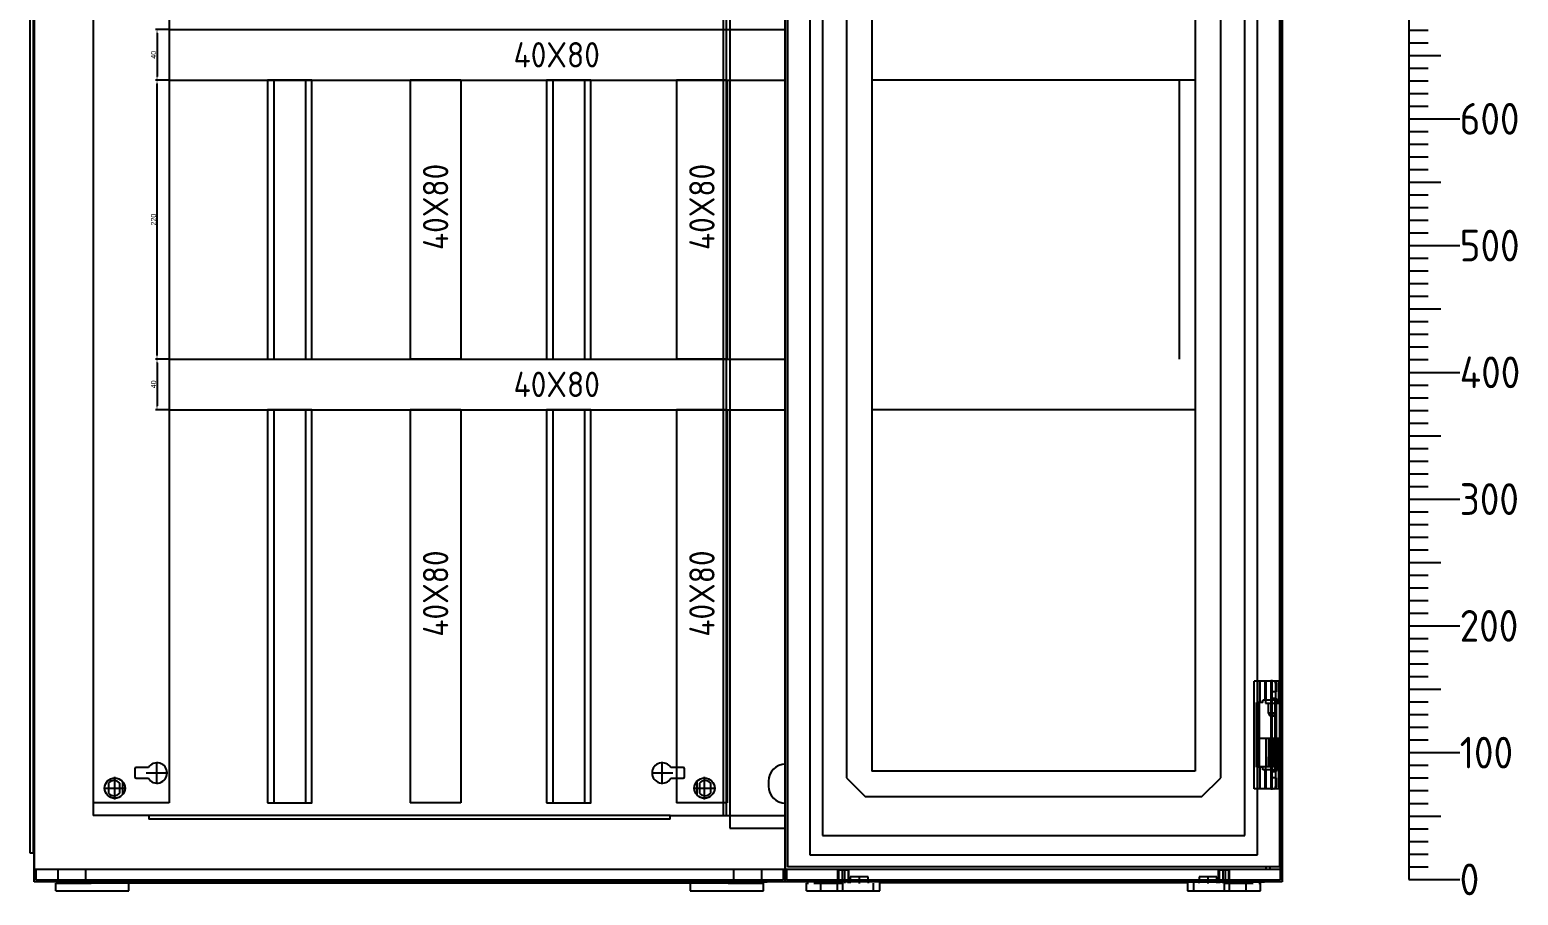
# Model space of a CAD drawing. Header units: millimetres. Extents: x 0 to 69574, y -5 to 41746.
# Drawn here: x 39014 to 40188, y 14756 to 15439 of the extents above; entities that cross this region are included whole.
import ezdxf
from ezdxf.enums import TextEntityAlignment as Align

# ---------------------------------------------------------------- set-up
doc = ezdxf.new("R2010")
doc.units = ezdxf.units.MM
doc.set_wipeout_variables(frame=1)
doc.layers.add('! NO PLOT !', color=7, linetype='Continuous', true_color=0xff75dd, plot=False)
doc.layers.add('000-PI-Oprema', color=30, linetype='Continuous', lineweight=5)
for name, color, linetype in [('000-PI-ORMAR', 2, 'Continuous'), ('002-PI-Kabelska kanalica', 150, 'Continuous'), ('004-PI-DIN Šina', 3, 'Continuous')]:
    doc.layers.add(name, color=color, linetype=linetype)
doc.styles.add('PI0', font='isocpeur.ttf', dxfattribs={"width": 0.9})
doc.styles.get("Standard").update_dxf_attribs({"font": 'arial.ttf'})
doc.dimstyles.new('ISO-25', dxfattribs={"dimtxt": 4, "dimasz": 3, "dimexe": 1.25, "dimexo": 0.625, "dimtad": 1, "dimtxsty": 'Standard', "dimcen": 3, "dimadec": 0, "dimazin": 0, "dimtfac": 1, "dimtmove": 0, "dimatfit": 3, "dimfxl": 1, "dimarcsym": 0})

# ---------------------------------------------------------------- blocks, each defined once
blk = doc.blocks.new('8606.000_montažna')
at = {"layer": '! NO PLOT !'}
for p, q in [((51182.4, 38449.4), (51182.4, 36559.4)), ((50716.2, 36596.1), (50716.2, 36589.7)), ((50726.9, 36597.1), (50717.2, 36597.1)), ((50733.7, 36584.5), (50733.7, 36601.3)), ((51132.1, 36584.5), (51132.1, 36601.3)), ((51148.6, 36597.1), (51138.9, 36597.1)), ((51149.6, 36589.7), (51149.6, 36596.1)), ((50695.4, 36584.9), (50695.4, 36576.9)), ((50700.4, 36572.5), (50700.4, 36589.3)), ((50704.4, 36576.9), (50704.4, 36584.9)), ((50706.4, 36586.2), (50706.4, 36575.6)), ((50717.2, 36588.7), (50726.9, 36588.7)), ((50725.3, 36592.9), (50742.1, 36592.9)), ((51123.7, 36592.9), (51140.5, 36592.9)), ((51138.9, 36588.7), (51148.6, 36588.7)), ((51159.4, 36586.2), (51159.4, 36575.6)), ((51161.4, 36584.9), (51161.4, 36576.9)), ((51165.4, 36572.5), (51165.4, 36589.3)), ((51170.4, 36576.9), (51170.4, 36584.9)), ((50692, 36580.9), (50708.8, 36580.9)), ((51157, 36580.9), (51173.8, 36580.9))]:
    blk.add_line(p, q, dxfattribs=at)
for centre in [(50700.4, 36580.9), (51165.4, 36580.9)]:
    blk.add_circle(centre, 8, dxfattribs=at)
for centre, radius, start, end in [((50717.2, 36596.1), 1, 90, 180), ((50733.7, 36592.9), 8, 211.6682, 148.3318), ((51132.1, 36592.9), 8, 31.6682, 328.3318), ((51148.6, 36596.1), 1, 0, 90), ((50699.9, 36580.9), 6, 41.4096, 138.5904), ((50717.2, 36589.7), 1, 180, 270), ((51148.6, 36589.7), 1, 270, 0), ((51165.9, 36580.9), 6, 41.4096, 138.5904), ((50699.9, 36580.9), 6, 221.4096, 318.5904), ((51165.9, 36580.9), 6, 221.4096, 318.5904)]:
    blk.add_arc(centre, radius, start, end, dxfattribs=at)
at = {"layer": '000-PI-ORMAR'}
for p, q in [((50683.4, 38449.4), (50683.4, 36559.4)), ((50727.4, 36559.4), (50683.4, 36559.4)), ((51138.4, 36559.4), (50727.4, 36559.4)), ((50727.4, 36559.4), (50727.4, 36556.4)), ((51138.4, 36559.4), (51182.4, 36559.4)), ((51138.4, 36556.4), (51138.4, 36559.4)), ((51138.4, 36556.4), (50727.4, 36556.4))]:
    blk.add_line(p, q, dxfattribs=at)
blk = doc.blocks.new('*D1439')
at = {"layer": '! NO PLOT !', "color": 0, "lineweight": -2, "ltscale": 0.25, "transparency": 16777216}
for p, q in [((39123.5, 15439.4), (39113.3, 15439.4)), ((39114.5, 15436.4), (39114.5, 15402.4)), ((39123.5, 15399.4), (39113.3, 15399.4))]:
    blk.add_line(p, q, dxfattribs=at)
at = {"layer": '! NO PLOT !', "color": 0, "ltscale": 0.25, "transparency": 16777216}
for points in [[(39114, 15436.4), (39115, 15436.4), (39114.5, 15439.4)], [(39114, 15402.4), (39115, 15402.4), (39114.5, 15399.4)]]:
    blk.add_solid(points, dxfattribs=at)
at = {"layer": 'Defpoints', "color": 0, "ltscale": 0.25, "transparency": 16777216}
for p in [(39124.2, 15439.4), (39114.5, 15399.4), (39124.2, 15399.4)]:
    blk.add_point(p, dxfattribs=at)
at = {"layer": '! NO PLOT !', "color": 0, "ltscale": 0.25, "transparency": 16777216, "insert": (39111.8, 15419.4), "char_height": 4, "attachment_point": 5, "rotation": 90}
blk.add_mtext('40', dxfattribs=at)
blk = doc.blocks.new('*U1086')
at = {"layer": '002-PI-Kabelska kanalica'}
for p, q in [((-20, 470), (20, 470)), ((-20, -100), (-20, 470)), ((20, -100), (20, 470)), ((-20, -100), (20, -100))]:
    blk.add_line(p, q, dxfattribs=at)
blk = doc.blocks.new('*D1440')
at = {"layer": '! NO PLOT !', "color": 0, "lineweight": -2, "ltscale": 0.25, "transparency": 16777216}
for p, q in [((39123.5, 15399.4), (39113.3, 15399.4)), ((39114.5, 15182.4), (39114.5, 15396.4)), ((39123.5, 15179.4), (39113.3, 15179.4))]:
    blk.add_line(p, q, dxfattribs=at)
at = {"layer": '! NO PLOT !', "color": 0, "ltscale": 0.25, "transparency": 16777216}
for points in [[(39114, 15396.4), (39115, 15396.4), (39114.5, 15399.4)], [(39114, 15182.4), (39115, 15182.4), (39114.5, 15179.4)]]:
    blk.add_solid(points, dxfattribs=at)
at = {"layer": 'Defpoints', "color": 0, "ltscale": 0.25, "transparency": 16777216}
for p in [(39114.5, 15399.4), (39124.2, 15399.4), (39124.2, 15179.4)]:
    blk.add_point(p, dxfattribs=at)
at = {"layer": '! NO PLOT !', "color": 0, "ltscale": 0.25, "transparency": 16777216, "insert": (39111.8, 15289.4), "char_height": 4, "attachment_point": 5, "rotation": 90}
blk.add_mtext('220', dxfattribs=at)
blk = doc.blocks.new('*D1449')
at = {"layer": '! NO PLOT !', "color": 0, "lineweight": -2, "ltscale": 0.25, "transparency": 16777216}
for p, q in [((39123.5, 15179.4), (39113.3, 15179.4)), ((39114.5, 15176.4), (39114.5, 15142.4)), ((39123.5, 15139.4), (39113.3, 15139.4))]:
    blk.add_line(p, q, dxfattribs=at)
at = {"layer": '! NO PLOT !', "color": 0, "ltscale": 0.25, "transparency": 16777216}
for points in [[(39114, 15176.4), (39115, 15176.4), (39114.5, 15179.4)], [(39114, 15142.4), (39115, 15142.4), (39114.5, 15139.4)]]:
    blk.add_solid(points, dxfattribs=at)
at = {"layer": 'Defpoints', "color": 0, "ltscale": 0.25, "transparency": 16777216}
for p in [(39124.2, 15179.4), (39114.5, 15139.4), (39124.2, 15139.4)]:
    blk.add_point(p, dxfattribs=at)
at = {"layer": '! NO PLOT !', "color": 0, "ltscale": 0.25, "transparency": 16777216, "insert": (39111.8, 15159.4), "char_height": 4, "attachment_point": 5, "rotation": 90}
blk.add_mtext('40', dxfattribs=at)
blk = doc.blocks.new('*U1095')
at = {"layer": '002-PI-Kabelska kanalica'}
for p, q in [((-20, 1510), (40, 1510)), ((-20, -100), (-20, 1510)), ((40, -100), (40, 1510)), ((-20, -100), (40, -100))]:
    blk.add_line(p, q, dxfattribs=at)
blk = doc.blocks.new('*U581')
at = {"layer": '004-PI-DIN Šina'}
blk.add_lwpolyline([(220, -17.5), (220, 17.5), (0, 17.5), (0, -17.5)], close=True, dxfattribs=at)
for points in [[(0, 12.5), (220, 12.5)], [(0, -12.5), (220, -12.5)]]:
    blk.add_lwpolyline(points, dxfattribs=at)
blk = doc.blocks.new('*U580')
at = {"layer": '002-PI-Kabelska kanalica'}
for p, q in [((-20, 120), (20, 120)), ((-20, -100), (-20, 120)), ((20, -100), (20, 120)), ((-20, -100), (20, -100))]:
    blk.add_line(p, q, dxfattribs=at)
blk = doc.blocks.new('spojnica')
at = {"layer": '! NO PLOT !', "transparency": 33554687}
for p, q in [((44763.5, 28809.4), (44763.5, 26919.4)), ((44768.5, 28811.5), (44768.5, 26919.4)), ((44856.5, 28811.5), (44856.5, 26919.4)), ((44861.5, 28809.4), (44861.5, 26919.4)), ((44799.1, 26946.4), (44799.1, 26942.4)), ((44825.9, 26946.4), (44825.9, 26942.4))]:
    blk.add_line(p, q, dxfattribs=at)
for centre, start, end in [((44812.5, 26946.4), 0, 180), ((44812.5, 26942.4), 180, 0)]:
    blk.add_arc(centre, 13.4, start, end, dxfattribs=at)
at = {"layer": '000-PI-ORMAR', "transparency": 33554687}
for p, q in [((44763.5, 26919.4), (44861.5, 26919.4)), ((44768.5, 26919.4), (44768.5, 26909.4)), ((44856.5, 26919.4), (44856.5, 26909.4)), ((44768.5, 26909.4), (44856.5, 26909.4))]:
    blk.add_line(p, q, dxfattribs=at)
at = {"layer": '000-PI-ORMAR', "ltscale": 0.25, "transparency": 33554687}
blk.add_line((44862, 26919.4), (44862, 26919.4), dxfattribs=at)
blk = doc.blocks.new('*U493')
at = {"layer": '004-PI-DIN Šina'}
blk.add_lwpolyline([(310, -17.5), (310, 17.5), (0, 17.5), (0, -17.5)], close=True, dxfattribs=at)
for points in [[(0, 12.5), (310, 12.5)], [(0, -12.5), (310, -12.5)]]:
    blk.add_lwpolyline(points, dxfattribs=at)
blk = doc.blocks.new('*U1411')
at = {"layer": '002-PI-Kabelska kanalica'}
for p, q in [((-20, 210), (20, 210)), ((-20, -100), (-20, 210)), ((20, -100), (20, 210)), ((-20, -100), (20, -100))]:
    blk.add_line(p, q, dxfattribs=at)
blk = doc.blocks.new('skala_2300')
for p, q in [((0, 1400), (0, 540)), ((0, 670), (15, 670)), ((0, 660), (15, 660)), ((0, 650), (25, 650)), ((0, 640), (15, 640)), ((0, 630), (15, 630)), ((0, 620), (15, 620)), ((0, 610), (15, 610)), ((0, 600), (40, 600)), ((0, 600), (40, 600)), ((0, 600), (40, 600)), ((0, 600), (40, 600)), ((0, 600), (40, 600)), ((0, 600), (40, 600)), ((0, 590), (15, 590)), ((0, 580), (15, 580)), ((0, 570), (15, 570)), ((0, 560), (15, 560)), ((0, 550), (25, 550)), ((0, 540), (0, 0)), ((0, 540), (15, 540)), ((0, 530), (15, 530)), ((0, 520), (15, 520)), ((0, 510), (15, 510)), ((0, 500), (40, 500)), ((0, 490), (15, 490)), ((0, 480), (15, 480)), ((0, 470), (15, 470)), ((0, 460), (15, 460)), ((0, 450), (25, 450)), ((0, 440), (15, 440)), ((0, 430), (15, 430)), ((0, 420), (15, 420)), ((0, 410), (15, 410)), ((0, 400), (40, 400)), ((0, 400), (40, 400)), ((0, 400), (40, 400)), ((0, 400), (40, 400)), ((0, 400), (40, 400)), ((0, 400), (40, 400)), ((0, 400), (40, 400)), ((0, 390), (15, 390)), ((0, 380), (15, 380)), ((0, 370), (15, 370)), ((0, 360), (15, 360)), ((0, 350), (25, 350)), ((0, 340), (15, 340)), ((0, 330), (15, 330)), ((0, 320), (15, 320)), ((0, 310), (15, 310)), ((0, 300), (40, 300)), ((0, 290), (15, 290)), ((0, 280), (15, 280)), ((0, 270), (15, 270)), ((0, 260), (15, 260)), ((0, 250), (25, 250)), ((0, 240), (15, 240)), ((0, 230), (15, 230)), ((0, 220), (15, 220)), ((0, 210), (15, 210)), ((0, 200), (40, 200)), ((0, 200), (40, 200)), ((0, 200), (40, 200)), ((0, 200), (40, 200)), ((0, 200), (40, 200)), ((0, 200), (40, 200)), ((0, 200), (40, 200)), ((0, 200), (40, 200)), ((0, 190), (15, 190)), ((0, 180), (15, 180)), ((0, 170), (15, 170)), ((0, 160), (15, 160)), ((0, 150), (25, 150)), ((0, 140), (15, 140)), ((0, 130), (15, 130)), ((0, 120), (15, 120)), ((0, 110), (15, 110)), ((0, 100), (40, 100)), ((0, 90), (15, 90)), ((0, 80), (15, 80)), ((0, 70), (15, 70)), ((0, 60), (15, 60)), ((0, 50), (25, 50)), ((0, 40), (15, 40)), ((0, 30), (15, 30)), ((0, 20), (15, 20)), ((0, 10), (15, 10)), ((0, 0), (40, 0))]:
    blk.add_line(p, q)
at = {"style": 'PI0', "width": 0.9}
for s, p in [('600', (40, 600)), ('500', (40, 500)), ('400', (40, 400)), ('300', (40, 300)), ('200', (40, 200)), ('100', (40, 100)), ('0', (40, 0))]:
    blk.add_text(s, height=25, dxfattribs=at).set_placement(p, align=Align.MIDDLE_LEFT)

msp = doc.modelspace()

# ---------------------------------------------------------------- linework, layer by layer
at = {"layer": '! NO PLOT !', "ltscale": 0.25}
for p, q in [((39124.172, 15399.404), (39124.172, 15179.404)), ((39124.172, 15139.404), (39124.172, 14919.404))]:
    msp.add_line(p, q, dxfattribs=at)
at = {"layer": '! NO PLOT !'}
for p, q in [((39081.172, 14831.979), (39081.172, 14849.829)), ((39546.172, 14831.979), (39546.172, 14849.829)), ((39072.247, 14840.904), (39090.097, 14840.904)), ((39537.247, 14840.904), (39555.097, 14840.904))]:
    msp.add_line(p, q, dxfattribs=at)
at = {"layer": '000-PI-ORMAR'}
for p, q in [((39017.684, 16761.404), (39017.684, 14776.904)), ((39014.172, 16740.904), (39014.172, 14789.904)), ((39016.89, 16740.904), (39016.89, 14789.904)), ((39017.672, 14789.904), (39017.672, 16740.766)), ((39014.172, 14789.904), (39017.684, 14789.904)), ((39017.672, 14766.904), (39017.672, 14789.904)), ((39019.172, 14768.404), (39019.172, 14776.904)), ((39036.172, 14776.904), (39036.172, 14765.904)), ((39058.172, 14776.904), (39058.172, 14765.904)), ((39569.172, 14776.904), (39569.172, 14765.904)), ((39591.172, 14776.904), (39591.172, 14765.904)), ((39036.172, 14766.904), (39017.672, 14766.904)), ((39036.172, 14768.404), (39019.172, 14768.404)), ((39092.905, 14766.904), (39031.633, 14766.904)), ((39033.848, 14767.904), (39033.848, 14766.904)), ((39088.107, 14767.904), (39033.848, 14767.904)), ((39034.71, 14765.904), (39036.172, 14765.904)), ((39034.71, 14759.904), (39034.71, 14765.904)), ((39591.172, 14768.404), (39036.172, 14768.404)), ((39591.172, 14766.904), (39036.172, 14766.904)), ((39036.172, 14765.904), (39040.429, 14765.904)), ((39040.429, 14765.904), (39062.541, 14765.904)), ((39564.802, 14765.904), (39062.541, 14765.904)), ((39088.107, 14767.904), (39088.107, 14766.904)), ((39092.361, 14759.904), (39092.361, 14765.904)), ((39534.361, 14766.904), (39092.905, 14766.904)), ((39534.361, 14766.904), (39595.633, 14766.904)), ((39534.982, 14765.904), (39534.982, 14759.904)), ((39539.159, 14767.904), (39559.855, 14767.904)), ((39539.159, 14767.904), (39539.159, 14766.904)), ((39559.855, 14767.904), (39576, 14767.904)), ((39564.802, 14765.904), (39586.914, 14765.904)), ((39593.418, 14767.904), (39576, 14767.904)), ((39586.914, 14765.904), (39591.172, 14765.904)), ((39608.172, 14768.404), (39591.172, 14768.404)), ((39609.672, 14766.904), (39591.172, 14766.904)), ((39591.172, 14765.904), (39592.633, 14765.904)), ((39592.633, 14759.904), (39592.633, 14765.904)), ((39593.418, 14766.904), (39593.418, 14767.904)), ((39628.172, 14766.904), (39609.672, 14766.904)), ((39628.172, 14768.404), (39611.172, 14768.404)), ((39684.944, 14766.904), (39623.672, 14766.904)), ((39625.886, 14767.904), (39625.886, 14766.904)), ((39680.145, 14767.904), (39625.886, 14767.904)), ((39626.71, 14765.904), (39628.172, 14765.904)), ((39626.71, 14759.904), (39626.71, 14765.904)), ((39983.172, 14768.404), (39628.172, 14768.404)), ((39983.172, 14766.904), (39628.172, 14766.904)), ((39632.429, 14765.904), (39654.541, 14765.904)), ((39637.98, 14759.904), (39637.98, 14765.904)), ((39651.105, 14759.904), (39651.105, 14765.904)), ((39655.215, 14759.904), (39655.215, 14765.904)), ((39661.121, 14770.904), (39660.903, 14765.904)), ((39675.185, 14770.904), (39661.121, 14770.904)), ((39675.403, 14765.904), (39675.185, 14770.904)), ((39679.398, 14759.904), (39679.398, 14765.904)), ((39680.145, 14767.904), (39680.145, 14766.904)), ((39683.672, 14766.404), (39927.672, 14766.404)), ((39684.361, 14759.904), (39684.361, 14765.904)), ((39926.399, 14766.904), (39684.944, 14766.904)), ((39926.399, 14766.904), (39987.672, 14766.904)), ((39926.982, 14765.904), (39926.982, 14759.904)), ((39931.198, 14767.904), (39951.894, 14767.904)), ((39931.198, 14767.904), (39931.198, 14766.904)), ((39931.945, 14759.904), (39931.945, 14765.904)), ((39936.159, 14770.904), (39935.94, 14765.904)), ((39950.222, 14770.904), (39936.159, 14770.904)), ((39950.44, 14765.904), (39950.222, 14770.904)), ((39951.894, 14767.904), (39968.038, 14767.904)), ((39956.128, 14759.904), (39956.128, 14765.904)), ((39956.802, 14765.904), (39978.914, 14765.904)), ((39960.238, 14759.904), (39960.238, 14765.904)), ((39985.457, 14767.904), (39968.038, 14767.904)), ((39973.364, 14759.904), (39973.364, 14765.904)), ((40000.172, 14768.404), (39983.172, 14768.404)), ((40001.672, 14766.904), (39983.172, 14766.904)), ((39983.172, 14765.904), (39984.633, 14765.904)), ((39984.633, 14759.904), (39984.633, 14765.904)), ((39985.457, 14766.904), (39985.457, 14767.904)), ((39034.71, 14759.904), (39092.361, 14759.904)), ((39534.982, 14759.904), (39592.633, 14759.904)), ((39626.71, 14759.904), (39684.361, 14759.904)), ((39926.982, 14759.904), (39984.633, 14759.904))]:
    msp.add_line(p, q, dxfattribs=at)
at = {"layer": '000-PI-ORMAR', "transparency": 33554508}
msp.add_line((39560.684, 14819.404), (39658.684, 14819.404), dxfattribs=at)

# ---------------------------------------------------------------- block references
msp.add_blockref('skala_2300', (40101.672, 14768.904))
for name, p, rotation in [('*U1095', (39104.172, 16339.404), 180), ('*U1086', (39224.172, 15419.404), 270), ('*U581', (39219.172, 15399.404), 270), ('*U580', (39334.172, 15299.404), 180), ('*U581', (39439.172, 15399.404), 270), ('*U580', (39544.172, 15299.404), 180), ('*U1086', (39224.172, 15159.404), 270), ('*U493', (39219.172, 15139.404), 270), ('*U1411', (39334.172, 15039.404), 180), ('*U493', (39439.172, 15139.404), 270), ('*U1411', (39544.172, 15039.404), 180)]:
    msp.add_blockref(name, p, dxfattribs=dict(rotation=rotation))
at = {"layer": '000-PI-Oprema'}
for name, p in [('8606.000_montažna', (-11619.223, -21740.014)), ('spojnica', (-5202.464, -12100))]:
    msp.add_blockref(name, p, dxfattribs=at)

# ---------------------------------------------------------------- texts
at = {"char_height": 20, "width": 16.78721, "attachment_point": 5, "style": 'PI0'}
for insert in [(39429.672, 15419.404), (39429.672, 15159.404)]:
    msp.add_mtext('{\\fISOCPEUR|b0|i0|c238|p34;40}X{\\fISOCPEUR|b0|i0|c238|p34;8}0', dxfattribs=dict(at, insert=insert))
at = {"char_height": 20, "width": 16.78721, "attachment_point": 5, "rotation": 90, "style": 'PI0'}
for insert in [(39334.172, 15299.404), (39544.172, 15299.404), (39334.172, 14994.404), (39544.172, 14994.404)]:
    msp.add_mtext('{\\fISOCPEUR|b0|i0|c238|p34;4}0X{\\fISOCPEUR|b0|i0|c238|p34;8}0', dxfattribs=dict(at, insert=insert))

# ---------------------------------------------------------------- dimensions: what is measured, and where the dimension line sits
at = {"layer": '! NO PLOT !', "ltscale": 0.25}
for base, p1, p2, picture, middle in [((39114.509, 15399.404), (39124.172, 15439.404), (39124.172, 15399.404), '*D1439', (39111.842, 15419.404)), ((39114.509, 15399.404), (39124.172, 15179.404), (39124.172, 15399.404), '*D1440', (39111.842, 15289.404)), ((39114.509, 15139.404), (39124.172, 15179.404), (39124.172, 15139.404), '*D1449', (39111.842, 15159.404))]:
    dim = msp.add_linear_dim(base=base, p1=p1, p2=p2, angle=90, dimstyle='ISO-25', dxfattribs=at)
    dim.commit()
    dim.dimension.update_dxf_attribs({"geometry": picture, "text_midpoint": middle})

# ---------------------------------------------------------------- next in the draw order: wipeouts: each hides what was drawn before it
msp.add_wipeout([(39609.672, 16761.404), (40000.16, 16761.404), (39999.672, 14778.904), (39609.66, 14776.904)]).dxf.layer = '000-PI-ORMAR'

# ---------------------------------------------------------------- next in the draw order: linework, layer by layer
at = {"layer": '! NO PLOT !'}
for p, q in [((39609.684, 16761.404), (39609.684, 14776.904)), ((39609.684, 14776.904), (39609.684, 16761.404)), ((39629.184, 16749.904), (39629.184, 14788.404)), ((39982.184, 14788.404), (39982.184, 16749.904)), ((39609.672, 14789.904), (39609.672, 16740.766)), ((39639.184, 16734.904), (39639.184, 14803.404)), ((39972.184, 14803.404), (39972.184, 16734.904)), ((39658.184, 16689.154), (39658.184, 14849.154)), ((39953.184, 14849.154), (39953.184, 16689.154)), ((39678.184, 16684.154), (39678.184, 14854.154)), ((39933.184, 16684.154), (39933.184, 14854.154)), ((39658.184, 14849.154), (39673.184, 14834.154)), ((39933.184, 14854.154), (39678.184, 14854.154)), ((39938.184, 14834.154), (39953.184, 14849.154)), ((39938.184, 14834.154), (39673.184, 14834.154)), ((39639.184, 14803.404), (39972.184, 14803.404)), ((39629.184, 14788.404), (39982.184, 14788.404))]:
    msp.add_line(p, q, dxfattribs=at)
at = {"layer": '! NO PLOT !', "ltscale": 0.25}
for p, q in [((39933.184, 15399.404), (39678.184, 15399.404)), ((39920.511, 15399.404), (39920.511, 15179.404)), ((39933.184, 15139.404), (39678.184, 15139.404))]:
    msp.add_line(p, q, dxfattribs=at)
at = {"layer": '000-PI-ORMAR'}
for p, q in [((39609.684, 16761.404), (39609.684, 14776.904)), ((40000.172, 16761.404), (40000.172, 14776.904)), ((40001.672, 16761.404), (40001.672, 14776.904)), ((40001.684, 14776.904), (40001.684, 16761.404)), ((40001.684, 14776.904), (40001.684, 16761.404)), ((39611.684, 16759.404), (39611.684, 14778.904)), ((39999.684, 16759.404), (39999.684, 14778.904)), ((39979.684, 14840.404), (39979.684, 14925.404)), ((39999.127, 14925.404), (39979.684, 14925.404)), ((39982.167, 14908.404), (39982.167, 14925.404)), ((39982.372, 14840.404), (39982.372, 14925.404)), ((39984.265, 14908.404), (39984.265, 14925.404)), ((39988.027, 14925.404), (39988.027, 14910.404)), ((39988.94, 14910.404), (39988.94, 14925.404)), ((39993.048, 14840.404), (39993.048, 14925.404)), ((39993.577, 14896.554), (39993.577, 14926.254)), ((39993.577, 14910.404), (39993.577, 14925.404)), ((39993.795, 14840.404), (39993.795, 14925.404)), ((39996.555, 14923.404), (39997.202, 14923.404)), ((39996.555, 14842.404), (39996.555, 14923.404)), ((39997.202, 14916.904), (39997.202, 14923.404)), ((39999.127, 14910.404), (39999.127, 14925.404)), ((39981.439, 14857.404), (39981.439, 14908.404)), ((39986.363, 14908.404), (39981.439, 14908.404)), ((39983.901, 14857.404), (39983.901, 14908.404)), ((39999.127, 14910.404), (39986.363, 14910.404)), ((39986.363, 14908.404), (39986.363, 14910.404)), ((39988.477, 14910.404), (39988.477, 14907.904)), ((39988.477, 14907.904), (39998.677, 14907.904)), ((39990.627, 14907.904), (39990.627, 14900.415)), ((39997.202, 14916.904), (39993.048, 14916.904)), ((39993.048, 14911.904), (39997.283, 14911.904)), ((39996.13, 14853.904), (39996.13, 14911.904)), ((39996.527, 14900.415), (39996.527, 14907.904)), ((39996.559, 14848.904), (39996.559, 14916.904)), ((39996.849, 14853.904), (39996.849, 14911.904)), ((39997.283, 14853.904), (39997.283, 14911.904)), ((39998.677, 14907.904), (39998.677, 14910.404)), ((39990.627, 14900.415), (39996.527, 14900.415)), ((39990.627, 14900.415), (39992.077, 14897.904)), ((39992.077, 14897.904), (39995.077, 14897.904)), ((39995.077, 14897.904), (39996.527, 14900.415)), ((39982.884, 14880.404), (39982.884, 14857.904)), ((39982.884, 14880.404), (39999.684, 14880.404)), ((39988.834, 14880.404), (39988.834, 14857.904)), ((39990.834, 14880.404), (39990.834, 14857.904)), ((39992.505, 14880.404), (39992.505, 14857.904)), ((39992.862, 14880.404), (39992.862, 14857.904)), ((39995.005, 14880.404), (39995.005, 14857.904)), ((39995.362, 14880.404), (39995.362, 14857.904)), ((39995.723, 14880.404), (39995.723, 14857.904)), ((39996.847, 14880.404), (39996.847, 14857.904)), ((39997.602, 14880.404), (39997.602, 14857.904)), ((39997.723, 14857.904), (39997.723, 14880.404)), ((39998.726, 14880.404), (39998.726, 14857.904)), ((39999.482, 14880.404), (39999.482, 14857.904)), ((39992.077, 14867.904), (39990.627, 14865.392)), ((39990.627, 14865.392), (39990.627, 14857.904)), ((39990.627, 14865.392), (39996.527, 14865.392)), ((39992.077, 14867.904), (39995.077, 14867.904)), ((39993.577, 14839.554), (39993.577, 14869.254)), ((39996.527, 14865.392), (39995.077, 14867.904)), ((39996.527, 14857.904), (39996.527, 14865.392)), ((39986.363, 14857.404), (39981.439, 14857.404)), ((39982.167, 14840.404), (39982.167, 14857.404)), ((39982.884, 14857.904), (39999.684, 14857.904)), ((39984.265, 14840.404), (39984.265, 14857.404)), ((39986.363, 14855.404), (39986.363, 14857.404)), ((39999.127, 14855.404), (39986.363, 14855.404)), ((39988.027, 14855.404), (39988.027, 14840.404)), ((39988.477, 14857.904), (39988.477, 14855.404)), ((39988.94, 14840.404), (39988.94, 14855.404)), ((39993.048, 14853.904), (39997.283, 14853.904)), ((39997.202, 14848.904), (39993.048, 14848.904)), ((39993.577, 14840.404), (39993.577, 14855.404)), ((39997.202, 14842.404), (39997.202, 14848.904)), ((39998.677, 14855.404), (39998.677, 14857.904)), ((39999.127, 14840.404), (39999.127, 14855.404)), ((39999.127, 14840.404), (39979.684, 14840.404)), ((39996.555, 14842.404), (39997.202, 14842.404)), ((39609.672, 14766.904), (39609.672, 14789.904)), ((39017.684, 14776.904), (39609.684, 14776.904)), ((39608.172, 14776.904), (39608.172, 14768.404)), ((39609.672, 14776.904), (39609.672, 14766.904)), ((39609.684, 14776.904), (40001.684, 14776.904)), ((39609.684, 14776.904), (40001.684, 14776.904)), ((39611.172, 14768.404), (39611.172, 14776.904)), ((39999.684, 14778.904), (39611.684, 14778.904)), ((39651.187, 14776.324), (39651.187, 14765.904)), ((39651.187, 14776.324), (39660.087, 14776.324)), ((39651.853, 14776.324), (39651.853, 14765.904)), ((39654.695, 14776.324), (39654.695, 14765.904)), ((39656.58, 14776.324), (39656.58, 14765.904)), ((39659.422, 14776.324), (39659.422, 14765.904)), ((39660.087, 14765.904), (39660.087, 14776.324)), ((39951.256, 14776.324), (39960.156, 14776.324)), ((39951.256, 14776.324), (39951.256, 14765.904)), ((39951.922, 14776.324), (39951.922, 14765.904)), ((39954.764, 14776.324), (39954.764, 14765.904)), ((39956.649, 14776.324), (39956.649, 14765.904)), ((39959.49, 14776.324), (39959.49, 14765.904)), ((39960.156, 14765.904), (39960.156, 14776.324)), ((39988.934, 14776.904), (39988.934, 14778.904)), ((39991.934, 14778.904), (39991.934, 14776.904)), ((40000.172, 14776.904), (40000.172, 14768.404)), ((40001.672, 14776.904), (40001.672, 14766.904)), ((39668.153, 14771.154), (39668.153, 14765.654)), ((39943.19, 14771.154), (39943.19, 14765.654))]:
    msp.add_line(p, q, dxfattribs=at)
for centre, start_param, end_param in [((39994.623, 14923.404), 4.71238898, 6.28318531), ((39995.27, 14923.404), 4.71238898, 6.28318531), ((39994.623, 14842.404), 3.14159265, 4.71238898), ((39995.27, 14842.404), 3.14159265, 4.71238898)]:
    msp.add_ellipse(centre, major_axis=(0, 2), ratio=0.96592583, start_param=start_param, end_param=end_param, dxfattribs=at)

doc.saveas('drawing.dxf')
